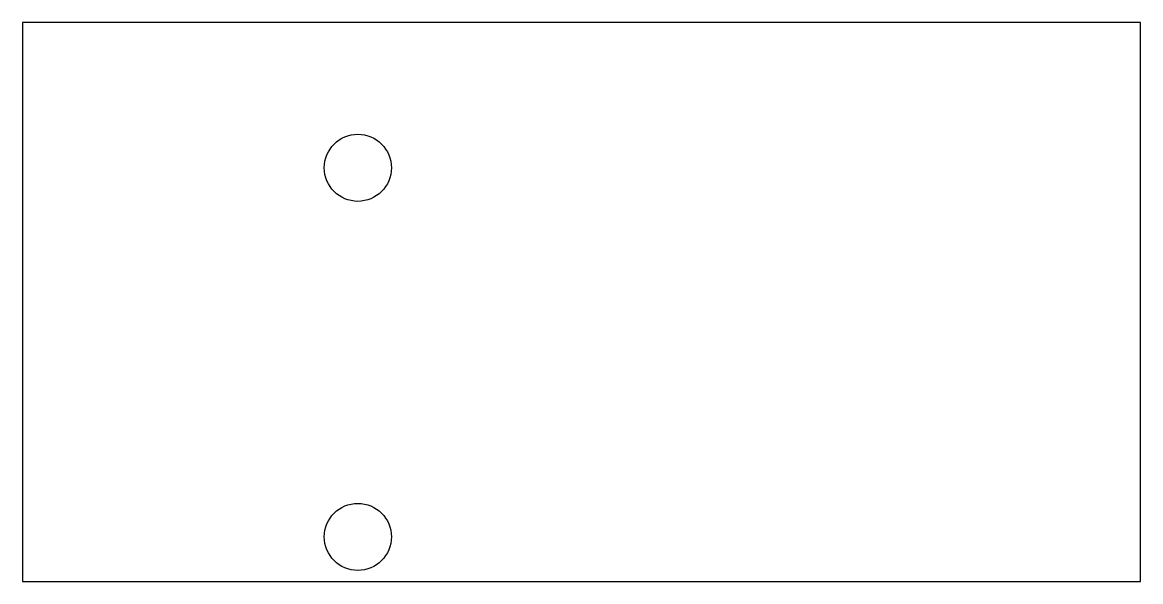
# Model space of a CAD drawing. Header units: metres. Extents: x 0 to 50, y 0 to 25.
import ezdxf

# ---------------------------------------------------------------- set-up
doc = ezdxf.new("R2010")
doc.units = ezdxf.units.M

msp = doc.modelspace()

# ---------------------------------------------------------------- linework, layer by layer
msp.add_lwpolyline([(0, 0), (50, 0), (50, 25), (0, 25)], close=True)
for centre in [(15, 18.5), (15, 2)]:
    msp.add_circle(centre, 1.5)

doc.saveas('drawing.dxf')
